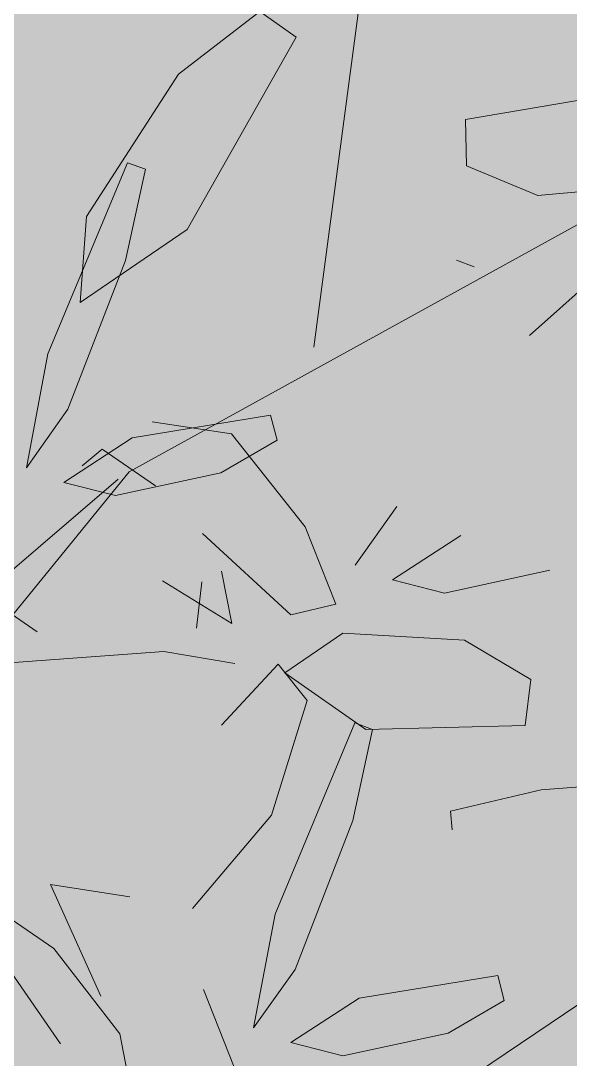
# Model space of a CAD drawing. Header units: metres. Extents: x 349703 to 349913, y 9282546 to 9282694.
# Drawn here: x 349747.042 to 349747.349, y 9282639.126 to 9282639.706 of the extents above; entities that cross this region are included whole.
import ezdxf

# ---------------------------------------------------------------- set-up
doc = ezdxf.new("R2010")
doc.units = ezdxf.units.M
doc.header["$LTSCALE"] = 0.25
doc.layers.add('AREA-VERDE', color=3, linetype='CONTINUOUS', lineweight=9)
doc.layers.add('ARQ-FONDO', color=253, linetype='CONTINUOUS', lineweight=9)

# ---------------------------------------------------------------- blocks, each defined once
blk = doc.blocks.new('WAKDOQ')
at = {"layer": 'AREA-VERDE', "lineweight": 0, "true_color": 0xc4e4b2, "transparency": 33554687}
h = blk.add_hatch(color=3, dxfattribs=at)
h.dxf.hatch_style = 1
h.paths.add_polyline_path([(349597.51754, 9282641.01693), (349595.38259, 9282641.01693), (349595.38259, 9282637.29604), (349597.51754, 9282637.29604)])
blk = doc.blocks.new('ARR2')
at = {"layer": 'ARQ-FONDO', "lineweight": 5}
for p, q in [((2741.51869, 1214.83653), (2741.62746, 1215.66128)), ((2741.47485, 1215.10762), (2741.40914, 1215.05695)), ((2741.50431, 1215.08672), (2741.47485, 1215.10762)), ((2741.41621, 1214.93157), (2741.50431, 1215.08672)), ((2741.40914, 1215.05695), (2741.33491, 1214.94182)), ((2741.76797, 1215.04192), (2741.64104, 1215.02036)), ((2741.64104, 1215.02036), (2741.64191, 1214.98285)), ((2741.30373, 1214.83106), (2741.36818, 1214.98541)), ((2741.36818, 1214.98541), (2741.38252, 1214.98017)), ((2741.64191, 1214.98285), (2741.69942, 1214.95896)), ((2741.38252, 1214.98017), (2741.36652, 1214.90651)), ((2741.69942, 1214.95896), (2741.79747, 1214.96755)), ((2741.33491, 1214.94182), (2741.32994, 1214.87239)), ((2741.36929, 1214.73585), (2741.74216, 1214.94111)), ((2741.32994, 1214.87239), (2741.41621, 1214.93157)), ((2741.36652, 1214.90651), (2741.3199, 1214.78639)), ((2741.6338, 1214.90666), (2741.64814, 1214.90142)), ((2741.76631, 1214.91135), (2741.69284, 1214.84585)), ((2741.28635, 1214.73902), (2741.30373, 1214.83106)), ((2741.3199, 1214.78639), (2741.28635, 1214.73902)), ((2741.37177, 1214.76306), (2741.48362, 1214.7814)), ((2741.48362, 1214.7814), (2741.48886, 1214.76121)), ((2741.388, 1214.77613), (2741.45194, 1214.76631)), ((2741.31659, 1214.72719), (2741.37177, 1214.76306)), ((2741.45194, 1214.76631), (2741.51163, 1214.69134)), ((2741.33152, 1214.74068), (2741.3475, 1214.75409)), ((2741.3475, 1214.75409), (2741.39068, 1214.72448)), ((2741.48886, 1214.76121), (2741.44355, 1214.73496)), ((2740.93517, 1214.36421), (2741.3605, 1214.72992)), ((2741.01447, 1214.29989), (2741.36929, 1214.73585)), ((2741.44355, 1214.73496), (2741.35844, 1214.7165)), ((2741.35844, 1214.7165), (2741.31659, 1214.72719)), ((2741.58552, 1214.70764), (2741.55197, 1214.66027)), ((2741.51163, 1214.69134), (2741.5364, 1214.62872)), ((2741.49989, 1214.62024), (2741.42869, 1214.68604)), ((2741.5822, 1214.64844), (2741.63739, 1214.68431)), ((2741.44396, 1214.6556), (2741.45232, 1214.61321)), ((2741.70917, 1214.65621), (2741.62406, 1214.63775)), ((2741.22956, 1214.65211), (2741.29499, 1214.60638)), ((2741.45232, 1214.61321), (2741.3962, 1214.6476)), ((2741.4237, 1214.6095), (2741.42822, 1214.64674)), ((2741.62406, 1214.63775), (2741.5822, 1214.64844)), ((2741.5364, 1214.62872), (2741.49989, 1214.62024)), ((2741.54209, 1214.60546), (2741.49518, 1214.57336)), ((2741.64036, 1214.59989), (2741.54209, 1214.60546)), ((2741.69384, 1214.56799), (2741.64036, 1214.59989)), ((2741.26896, 1214.58114), (2741.39745, 1214.59073)), ((2741.39745, 1214.59073), (2741.45465, 1214.58082)), ((2741.44396, 1214.53104), (2741.48983, 1214.58035)), ((2741.48983, 1214.58035), (2741.51319, 1214.55103)), ((2741.49518, 1214.57336), (2741.56061, 1214.52762)), ((2741.68932, 1214.53074), (2741.69384, 1214.56799)), ((2741.51319, 1214.55103), (2741.48442, 1214.45845)), ((2741.55017, 1214.18297), (2742.08628, 1214.54424)), ((2741.48721, 1214.37856), (2741.55166, 1214.53291)), ((2741.56599, 1214.52767), (2741.55, 1214.45401)), ((2741.55166, 1214.53291), (2741.56599, 1214.52767)), ((2741.56061, 1214.52762), (2741.68932, 1214.53074)), ((2741.70222, 1214.47891), (2741.83071, 1214.4885)), ((2741.62884, 1214.46166), (2741.70222, 1214.47891)), ((2741.63028, 1214.44646), (2741.62884, 1214.46166)), ((2741.48442, 1214.45845), (2741.4206, 1214.38296)), ((2741.55, 1214.45401), (2741.50338, 1214.33389)), ((2741.30586, 1214.40238), (2741.3698, 1214.39256)), ((2741.34655, 1214.31229), (2741.30586, 1214.40238)), ((2741.26535, 1214.38034), (2741.30854, 1214.35073)), ((2741.46982, 1214.28652), (2741.48721, 1214.37856)), ((2741.31405, 1214.27385), (2741.24938, 1214.36693)), ((2741.30854, 1214.35073), (2741.36181, 1214.28185)), ((2741.50338, 1214.33389), (2741.46982, 1214.28652)), ((2741.55525, 1214.31056), (2741.6671, 1214.3289)), ((2741.6671, 1214.3289), (2741.67234, 1214.30871)), ((2741.42948, 1214.31759), (2741.45426, 1214.25497)), ((2741.50006, 1214.27469), (2741.55525, 1214.31056)), ((2741.67234, 1214.30871), (2741.62703, 1214.28246)), ((2741.36181, 1214.28185), (2741.37017, 1214.23946)), ((2741.62703, 1214.28246), (2741.54192, 1214.264)), ((2741.54192, 1214.264), (2741.50006, 1214.27469))]:
    blk.add_line(p, q, dxfattribs=at)

msp = doc.modelspace()

# ---------------------------------------------------------------- block references
at = {"layer": 'ARQ-FONDO'}
msp.add_blockref('WAKDOQ', (150.24868, 0), dxfattribs=at)
at = {"layer": 'ARQ-FONDO', "xscale": 0.6917913537138002, "yscale": 0.6917913537138002, "zscale": 0.6917913537138002}
msp.add_blockref('ARR2', (347850.64723, 9281799.11043), dxfattribs=at)

doc.saveas('drawing.dxf')
